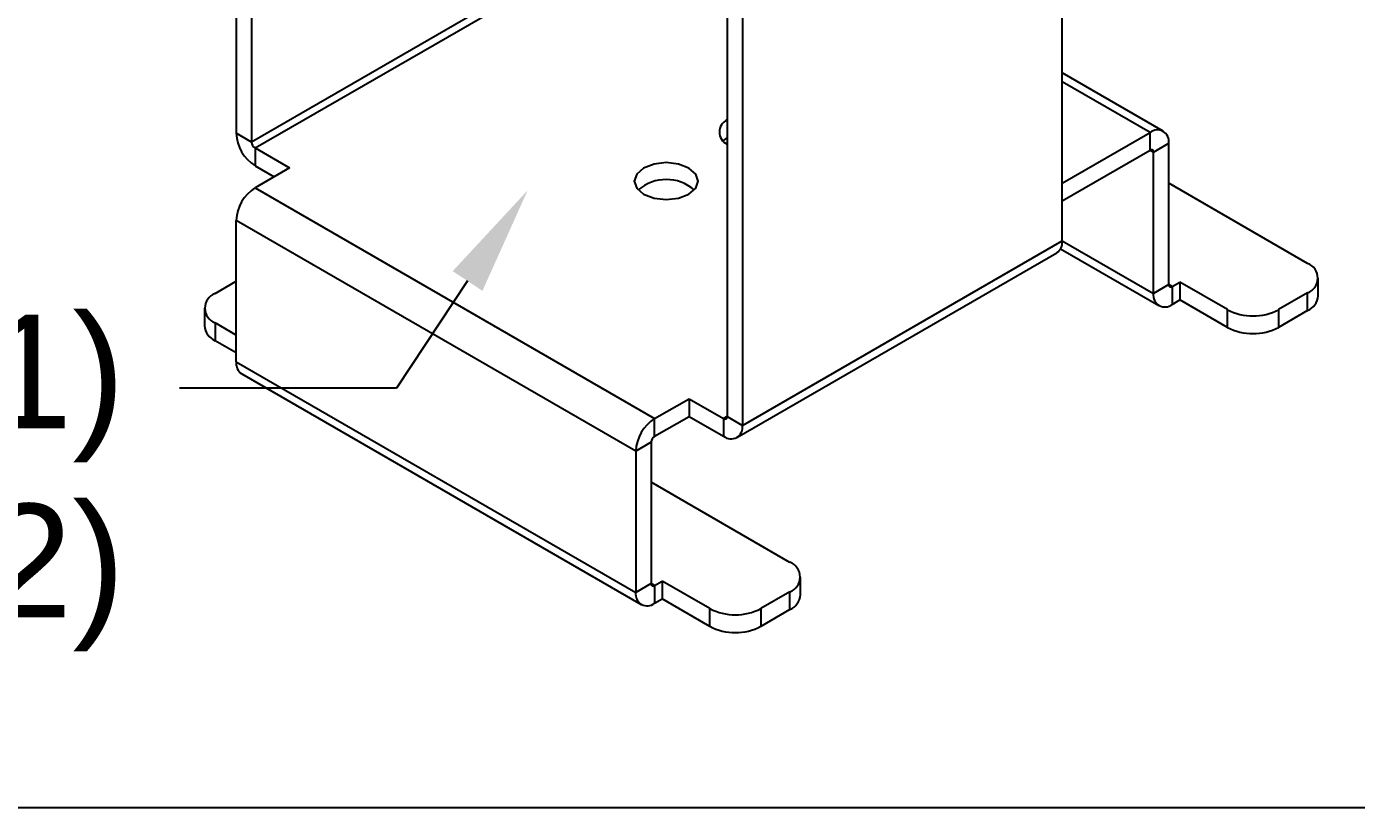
# Model space of a CAD drawing. Extents: x -1.9 to 14.9, y -5.1 to 0.
# Drawn here: x 5.697 to 7.902, y -5.134 to -3.839 of the extents above; entities that cross this region are included whole.
import ezdxf
from ezdxf import colors
from ezdxf.entities.mleader import LeaderData, LeaderLine
from ezdxf.math import Vec2, Vec3

# ---------------------------------------------------------------- set-up
doc = ezdxf.new("R2010")
doc.units = 0
doc.header["$LTSCALE"] = 0.5
doc.header["$MEASUREMENT"] = 0
doc.layers.add('Brackets', color=181, linetype='CONTINUOUS')
doc.layers.add('FAB DWG', color=221, linetype='CONTINUOUS')
doc.layers.add('Text-Unprinted', color=131, linetype='CONTINUOUS', plot=False)
doc.styles.get("Standard").update_dxf_attribs({"font": 'arial.ttf'})

msp = doc.modelspace()

# ---------------------------------------------------------------- linework, layer by layer
at = {"layer": 'Brackets', "linetype": 'Continuous', "transparency": 16777216}
for p, q in [((6.0445, -3.3258), (6.0445, -4.0159)), ((6.07, -3.3405), (6.07, -4.0306)), ((7.4142, -4.1943), (7.4142, -3.6235)), ((6.6003, -3.7245), (6.07, -4.0306)), ((6.0757, -4.0404), (6.606, -3.7343)), ((6.8584, -3.7468), (6.8584, -4.4858)), ((6.8839, -3.7615), (6.8839, -4.5005)), ((7.5819, -4.0125), (7.4142, -3.9157)), ((7.5599, -4.0147), (7.4142, -3.9306)), ((6.07, -4.0306), (6.0445, -4.0159)), ((6.8519, -4.0288), (6.8584, -4.0234)), ((7.4142, -4.0988), (7.5599, -4.0147)), ((7.5599, -4.0441), (7.5599, -4.0147)), ((7.5655, -4.0474), (7.591, -4.0327)), ((7.591, -4.267), (7.591, -4.0327)), ((6.0757, -4.0404), (6.1329, -4.0735)), ((6.0757, -4.0404), (6.0757, -4.0698)), ((7.4142, -4.1282), (7.5599, -4.0441)), ((7.5599, -4.0441), (7.5655, -4.0474)), ((7.5655, -4.2817), (7.5655, -4.0474)), ((6.0757, -4.0698), (6.1075, -4.0882)), ((6.1329, -4.0735), (6.0757, -4.1065)), ((7.8212, -4.2317), (7.591, -4.0988)), ((6.0757, -4.1065), (6.7382, -4.489)), ((6.7071, -4.5429), (6.0445, -4.1604)), ((6.0445, -4.3948), (6.0445, -4.1604)), ((6.8839, -4.5005), (7.4142, -4.1943)), ((7.4114, -4.2076), (7.5747, -4.3018)), ((7.4142, -4.1943), (7.5655, -4.2817)), ((6.8748, -4.5206), (7.4051, -4.2144)), ((6.0095, -4.2815), (6.0445, -4.2613)), ((7.591, -4.267), (7.5655, -4.2817)), ((7.5966, -4.2703), (7.591, -4.267)), ((7.5966, -4.2703), (7.6094, -4.2629)), ((7.5966, -4.2703), (7.5966, -4.2997)), ((7.6882, -4.3084), (7.6094, -4.2629)), ((7.6094, -4.2629), (7.6094, -4.2923)), ((7.8387, -4.2856), (7.8387, -4.2562)), ((7.5966, -4.2997), (7.6094, -4.2923)), ((7.6882, -4.3378), (7.6094, -4.2923)), ((7.8212, -4.2807), (7.7731, -4.3084)), ((7.8212, -4.3101), (7.8212, -4.2807)), ((5.992, -4.306), (5.992, -4.3354)), ((7.6882, -4.3378), (7.6882, -4.3084)), ((7.7731, -4.3084), (7.7731, -4.3378)), ((7.8212, -4.3101), (7.7731, -4.3378)), ((6.0445, -4.3507), (6.0095, -4.3305)), ((6.0095, -4.3305), (6.0095, -4.3599)), ((6.0445, -4.3801), (6.0095, -4.3599)), ((6.0445, -4.3948), (6.7071, -4.7773)), ((6.0537, -4.4149), (6.7162, -4.7974)), ((6.7382, -4.489), (6.7955, -4.456)), ((6.7955, -4.456), (6.8528, -4.489)), ((6.7955, -4.456), (6.7955, -4.4854)), ((6.7382, -4.5184), (6.7955, -4.4854)), ((6.7382, -4.5184), (6.7382, -4.489)), ((6.7955, -4.4854), (6.8528, -4.5184)), ((6.8584, -4.4858), (6.8528, -4.489)), ((6.8528, -4.489), (6.8528, -4.5184)), ((6.8584, -4.4858), (6.8839, -4.5005)), ((6.7326, -4.5282), (6.7071, -4.5429)), ((6.7326, -4.5282), (6.7326, -4.7626)), ((6.7071, -4.5429), (6.7071, -4.7773)), ((6.9627, -4.7273), (6.7326, -4.5944)), ((6.7326, -4.7626), (6.7071, -4.7773)), ((6.7382, -4.7658), (6.7326, -4.7626)), ((6.7382, -4.7658), (6.7509, -4.7585)), ((6.8298, -4.804), (6.7509, -4.7585)), ((6.7509, -4.7585), (6.7509, -4.7879)), ((6.9803, -4.7811), (6.9803, -4.7517)), ((6.7382, -4.7658), (6.7382, -4.7952)), ((6.9627, -4.7762), (6.9146, -4.804)), ((6.9627, -4.8056), (6.9627, -4.7762)), ((6.7382, -4.7952), (6.7509, -4.7879)), ((6.8298, -4.8334), (6.7509, -4.7879)), ((6.8298, -4.8334), (6.8298, -4.804)), ((6.9146, -4.804), (6.9146, -4.8334)), ((6.9627, -4.8056), (6.9146, -4.8334))]:
    msp.add_line(p, q, dxfattribs=at)
at = {"layer": 'Brackets', "linetype": 'Continuous', "transparency": 16777216, "flags": 128}
msp.add_lwpolyline([(6.7951, -4.0737), (6.7779, -4.067), (6.7577, -4.0647), (6.7374, -4.067), (6.7202, -4.0737), (6.7087, -4.0836), (6.7047, -4.0953), (6.7087, -4.107), (6.7202, -4.1169), (6.7374, -4.1236), (6.7577, -4.1259), (6.7779, -4.1236), (6.7951, -4.1169), (6.8066, -4.107), (6.8107, -4.0953), (6.8066, -4.0836), (6.7951, -4.0737)], dxfattribs=at)
at = {"layer": 'Brackets', "linetype": 'Continuous', "transparency": 16777216}
for centre, radius, start, end in [((6.8683, -4.0141), 0.0224, 116.1275, 243.8737), ((7.572, -4.0296), 0.0192, 350.7872, 129.2034), ((6.1121, -4.0128), 0.0676, 182.6051, 237.3949), ((6.0823, -4.0301), 0.0123, 182.6039, 237.3949), ((7.5621, -4.0468), 0.00349, 350.7817, 129.2002), ((6.7577, -4.164), 0.0713, 49.2939, 130.7061), ((6.1121, -4.1635), 0.0676, 122.6056, 177.394), ((7.3933, -4.197), 0.0211, 304.055, 7.2562), ((7.8119, -4.2562), 0.0262, 290.7841, 69.2159), ((7.5944, -4.2676), 0.00349, 170.7882, 309.2011), ((6.0188, -4.306), 0.0262, 110.7834, 249.2166), ((7.5845, -4.2848), 0.0192, 170.7864, 309.2055), ((7.8087, -4.2826), 0.0302, 294.3745, 354.3052), ((7.7306, -4.2266), 0.0922, 242.61, 297.39), ((6.022, -4.3324), 0.0302, 185.689, 245.6299), ((7.7306, -4.256), 0.0922, 242.61, 297.39), ((6.0661, -4.3972), 0.0217, 173.7053, 234.9835), ((6.7747, -4.546), 0.0676, 122.6056, 177.394), ((6.855, -4.4863), 0.00349, 230.7998, 9.2183), ((6.7448, -4.5288), 0.0123, 122.6064, 177.396), ((6.8649, -4.5035), 0.0192, 230.7969, 9.2139), ((6.9534, -4.7517), 0.0262, 290.7841, 69.2159), ((6.736, -4.7631), 0.00349, 170.7882, 309.2011), ((6.7261, -4.7803), 0.0192, 170.7864, 309.2055), ((6.9503, -4.7781), 0.0302, 294.3745, 354.3052), ((6.8722, -4.7221), 0.0922, 242.6092, 297.3908), ((6.8722, -4.7515), 0.0922, 242.6092, 297.3908)]:
    msp.add_arc(centre, radius, start, end, dxfattribs=at)
at = {"layer": 'Text-Unprinted', "ltscale": 0.5, "transparency": 16777216}
msp.add_lwpolyline([(11.027, 0), (0, 0), (0, -5.1335), (11.027, -5.1335)], close=True, dxfattribs=at)

# ---------------------------------------------------------------- leaders
at = {"layer": 'FAB DWG', "transparency": 16777216}
ml = msp.add_multileader_mtext('Standard', dxfattribs=at)
ml.set_content('\\A1;{\\f@Arial Unicode MS|b0|i0|c0|p34;BK00137}', color=256)
ml.set_leader_properties()
ml.build(insert=Vec2(0, 0))
ml.multileader.update_dxf_attribs({"text_left_attachment_type": 2, "dogleg_length": 0.36, "arrow_head_size": 0.18})
ctx = ml.context
ctx.base_point, ctx.char_height, ctx.arrow_head_size, ctx.landing_gap_size, ctx.plane_origin = Vec3(8.4151, -4.5257), 0.2, 0.18, 0.09, Vec3(7.0698, -3.6547)
ctx.left_attachment = 2
notes = []
notes.append((ctx, [(1, (1, 1, 0), (8.0551, -4.5257), (1, 0), 0.36, [(1, [(7.7551, -2.312), (8.7541, -3.1943)], 0, [])])]))
ctx.mtext.insert, ctx.mtext.width, ctx.mtext.flow_direction = Vec3(8.5051, -4.4235), 5.484386, 5
at = {"layer": 'FAB DWG', "ltscale": 0.5, "transparency": 16777216}
ml = msp.add_multileader_mtext('Standard', dxfattribs=at)
ml.set_content('\\A1;BK00706 (x1)\\PHW00814 (x2)', color=256)
ml.set_leader_properties()
ml.build(insert=Vec2(0, 0))
ml.multileader.update_dxf_attribs({"dogleg_length": 0.2669, "arrow_head_size": 0.18})
ctx = ml.context
ctx.base_point, ctx.char_height, ctx.arrow_head_size, ctx.landing_gap_size, ctx.plane_origin = Vec3(4.1078, -4.4385), 0.188, 0.18, 0.09, Vec3(9.9378, -2.1032)
ctx.text_align_type = 2
notes.append((ctx, [(0, (1, 1, 0), (6.3104, -4.4385), (-1, 0), 0.36, [(0, [(6.5277, -4.1109)], 0, [])])]))
ctx.mtext.insert, ctx.mtext.rotation, ctx.mtext.width, ctx.mtext.alignment, ctx.mtext.flow_direction = Vec3(5.8604, -4.3169), 6.283185, 3.752964, 3, 5
for ctx, leaders in notes:
    for number, flags, end, landing, length, lines in leaders:
        leader = LeaderData()
        leader.index, (leader.has_last_leader_line, leader.has_dogleg_vector, leader.attachment_direction) = number, flags
        leader.last_leader_point, leader.dogleg_vector, leader.dogleg_length = Vec3(end), Vec3(landing), length
        for number, points, colour, breaks in lines:
            line = LeaderLine()
            line.index, line.vertices, line.color, line.breaks = number, Vec3.list(points), colors.encode_raw_color(colour), breaks
            leader.lines.append(line)
        ctx.leaders.append(leader)

doc.saveas('drawing.dxf')
